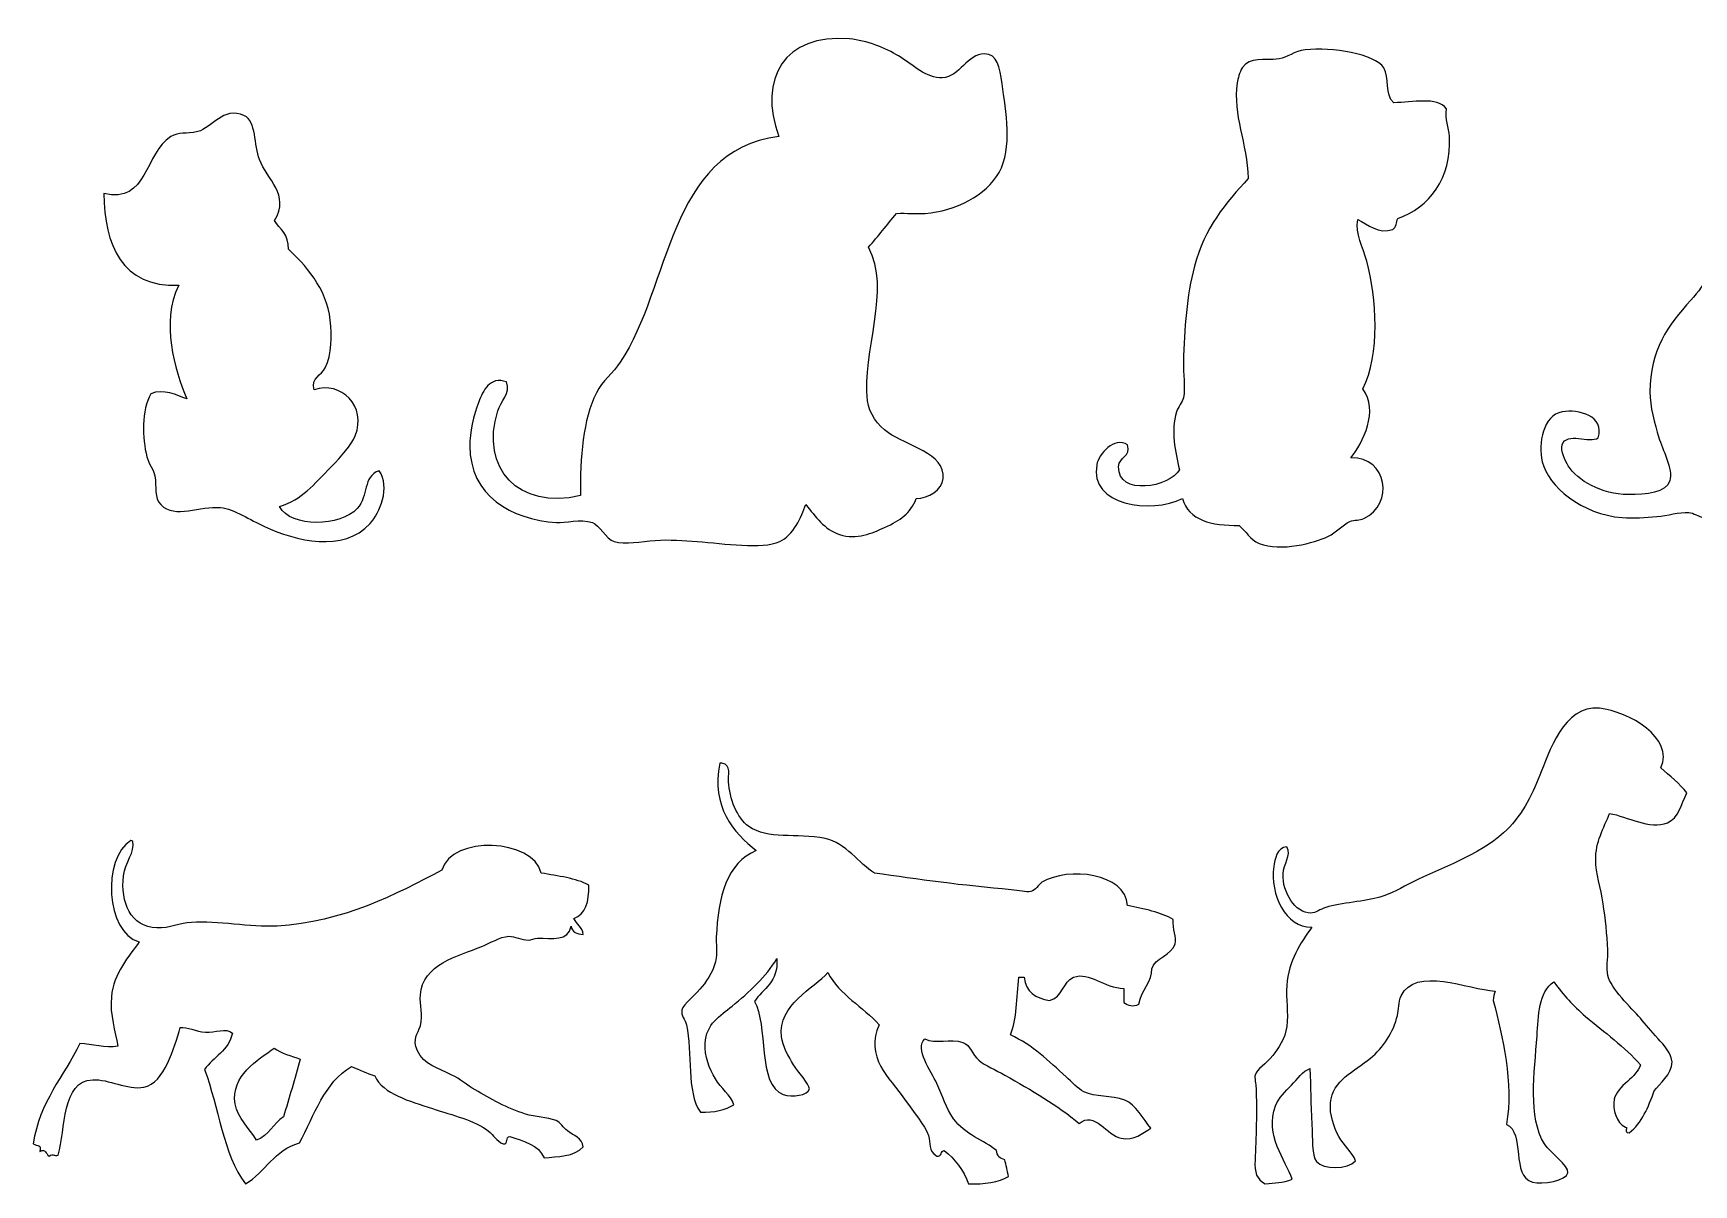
# Model space of a CAD drawing. Header units: centimetres. Extents: x -66 to 65, y -66 to 66.
# Drawn here: x 17.86 to 31.82, y 55.24 to 64.92 of the extents above; entities that cross this region are included whole.
import ezdxf

# ---------------------------------------------------------------- set-up
doc = ezdxf.new("R2010")
doc.units = ezdxf.units.CM
doc.header["$MEASUREMENT"] = 0
doc.layers.add('Layer 1', color=7, linetype='Continuous')

msp = doc.modelspace()

# ---------------------------------------------------------------- linework, layer by layer
at = {"layer": 'Layer 1'}
for points, knots in [([(25.1159, 63.40151), (25.03875, 63.30547), (24.96141, 63.20966), (24.88127, 63.11658), (24.88127, 63.11658), (25.07981, 62.76818), (24.82282, 62.23615), (24.87288, 61.82602), (24.87288, 61.82602), (24.88582, 61.72019), (24.96154, 61.62084), (25.04888, 61.55781), (25.04888, 61.55781), (25.19374, 61.45335), (25.52947, 61.38774), (25.50976, 61.17236), (25.50976, 61.17236), (25.50079, 61.0737), (25.38247, 61.00914), (25.28349, 61.00472), (25.28349, 61.00472), (25.22777, 60.87658), (25.15623, 60.82647), (25.01531, 60.7617), (25.01531, 60.7617), (24.91493, 60.71556), (24.78219, 60.65658), (24.63823, 60.70307), (24.63823, 60.70307), (24.50583, 60.7458), (24.44032, 60.8529), (24.35327, 60.95448), (24.35327, 60.95448), (24.31895, 60.85198), (24.24617, 60.69381), (24.13544, 60.64441), (24.13544, 60.64441), (23.9824, 60.57609), (23.67144, 60.62682), (23.43985, 60.64441), (23.43985, 60.64441), (23.3296, 60.65277), (23.20752, 60.66267), (23.08787, 60.65277), (23.08787, 60.65277), (22.96965, 60.64298), (22.83615, 60.61737), (22.74428, 60.64441), (22.74428, 60.64441), (22.67395, 60.6651), (22.6167, 60.78525), (22.55989, 60.80361), (22.55989, 60.80361), (22.45922, 60.83621), (22.33335, 60.79856), (22.25826, 60.80361), (22.25826, 60.80361), (21.87633, 60.82922), (21.53023, 61.02835), (21.52912, 61.4489), (21.52912, 61.4489), (21.52891, 61.55563), (21.55968, 61.70536), (21.60458, 61.81762), (21.60458, 61.81762), (21.64136, 61.90954), (21.69451, 62.03577), (21.83921, 61.98521), (21.83921, 61.98521), (21.87506, 61.8893), (21.78793, 61.82019), (21.7638, 61.74216), (21.7638, 61.74216), (21.61442, 61.26009), (21.93681, 60.90764), (22.45936, 61.02988), (22.45936, 61.02988), (22.4565, 61.35341), (22.48053, 61.66977), (22.59342, 61.89303), (22.59342, 61.89303), (22.64351, 61.99209), (22.7341, 62.06318), (22.79456, 62.15277), (22.79456, 62.15277), (23.21684, 62.77901), (23.19353, 63.93072), (24.12698, 64.04674), (24.12698, 64.04674), (23.95032, 64.53236), (24.17185, 64.916), (24.72198, 64.86801), (24.72198, 64.86801), (24.86557, 64.85547), (25.02808, 64.78998), (25.13264, 64.72556), (25.13264, 64.72556), (25.25123, 64.65246), (25.37132, 64.53466), (25.50139, 64.54117), (25.50139, 64.54117), (25.64813, 64.5485), (25.71631, 64.74511), (25.85337, 64.74231), (25.85337, 64.74231), (25.96828, 64.73998), (25.98415, 64.63328), (26.00418, 64.4909), (26.00418, 64.4909), (26.03683, 64.25875), (26.09514, 63.95411), (25.97907, 63.74509), (25.97907, 63.74509), (25.87485, 63.55734), (25.6099, 63.42087), (25.35894, 63.4015), (25.35894, 63.4015), (25.28011, 63.39545), (25.20764, 63.4059), (25.1159, 63.40151)], [0, 0, 0, 0, 0.03225806, 0.03225806, 0.03225806, 0.03225806, 0.06451613, 0.06451613, 0.06451613, 0.06451613, 0.09677419, 0.09677419, 0.09677419, 0.09677419, 0.12903226, 0.12903226, 0.12903226, 0.12903226, 0.16129032, 0.16129032, 0.16129032, 0.16129032, 0.19354839, 0.19354839, 0.19354839, 0.19354839, 0.22580645, 0.22580645, 0.22580645, 0.22580645, 0.25806452, 0.25806452, 0.25806452, 0.25806452, 0.29032258, 0.29032258, 0.29032258, 0.29032258, 0.32258065, 0.32258065, 0.32258065, 0.32258065, 0.35483871, 0.35483871, 0.35483871, 0.35483871, 0.38709677, 0.38709677, 0.38709677, 0.38709677, 0.41935484, 0.41935484, 0.41935484, 0.41935484, 0.4516129, 0.4516129, 0.4516129, 0.4516129, 0.48387097, 0.48387097, 0.48387097, 0.48387097, 0.51612903, 0.51612903, 0.51612903, 0.51612903, 0.5483871, 0.5483871, 0.5483871, 0.5483871, 0.58064516, 0.58064516, 0.58064516, 0.58064516, 0.61290323, 0.61290323, 0.61290323, 0.61290323, 0.64516129, 0.64516129, 0.64516129, 0.64516129, 0.67741935, 0.67741935, 0.67741935, 0.67741935, 0.70967742, 0.70967742, 0.70967742, 0.70967742, 0.74193548, 0.74193548, 0.74193548, 0.74193548, 0.77419355, 0.77419355, 0.77419355, 0.77419355, 0.80645161, 0.80645161, 0.80645161, 0.80645161, 0.83870968, 0.83870968, 0.83870968, 0.83870968, 0.87096774, 0.87096774, 0.87096774, 0.87096774, 0.90322581, 0.90322581, 0.90322581, 0.90322581, 0.93548387, 0.93548387, 0.93548387, 0.93548387, 1, 1, 1, 1]), ([(29.29762, 64.33171), (29.45693, 64.33242), (29.65666, 64.38664), (29.74175, 64.28141), (29.74175, 64.28141), (29.72204, 64.19232), (29.76345, 64.12697), (29.76689, 64.04678), (29.76689, 64.04678), (29.78202, 63.69734), (29.59827, 63.45051), (29.33109, 63.3596), (29.33109, 63.3596), (29.31709, 63.32893), (29.31987, 63.28149), (29.28921, 63.26745), (29.28921, 63.26745), (29.17446, 63.22353), (29.0758, 63.30801), (28.99592, 63.35122), (28.99592, 63.35122), (28.97219, 63.22983), (29.03936, 63.11828), (29.07135, 62.99924), (29.07135, 62.99924), (29.15324, 62.69415), (29.18504, 62.21568), (29.0378, 61.92657), (29.0378, 61.92657), (29.17517, 61.74462), (29.03769, 61.47172), (28.93723, 61.34832), (28.93723, 61.34832), (29.24531, 61.35438), (29.30243, 60.95764), (29.04621, 60.83714), (29.04621, 60.83714), (29.01171, 60.82095), (28.96625, 60.82783), (28.92887, 60.812), (28.92887, 60.812), (28.8641, 60.78454), (28.81468, 60.71892), (28.74448, 60.6863), (28.74448, 60.6863), (28.63037, 60.63333), (28.35123, 60.55517), (28.16626, 60.62764), (28.16626, 60.62764), (28.0885, 60.65809), (28.05357, 60.7331), (27.99865, 60.77851), (27.99865, 60.77851), (27.76182, 60.77631), (27.57331, 60.82246), (27.52094, 61.00476), (27.52094, 61.00476), (27.25858, 60.87548), (26.73341, 60.94467), (26.80029, 61.28972), (26.80029, 61.28972), (26.81788, 61.38058), (26.94414, 61.52777), (27.06008, 61.45731), (27.06008, 61.45731), (27.09051, 61.35272), (26.98811, 61.35881), (26.98462, 61.27297), (26.98462, 61.27297), (26.97449, 61.02431), (27.41557, 61.098), (27.49577, 61.24781), (27.49577, 61.24781), (27.45973, 61.39918), (27.42153, 61.57396), (27.47063, 61.73385), (27.47063, 61.73385), (27.48404, 61.77737), (27.52169, 61.81248), (27.52931, 61.85119), (27.52931, 61.85119), (27.54786, 61.94517), (27.52621, 62.05439), (27.52931, 62.15284), (27.52931, 62.15284), (27.53817, 62.43412), (27.55566, 62.71008), (27.62152, 62.95736), (27.62152, 62.95736), (27.7073, 63.27983), (27.8847, 63.49118), (28.07401, 63.69483), (28.07401, 63.69483), (28.06509, 63.99148), (27.9409, 64.22926), (27.98188, 64.49932), (27.98188, 64.49932), (27.9864, 64.52911), (28.00085, 64.59081), (28.02376, 64.625), (28.02376, 64.625), (28.09133, 64.72594), (28.20032, 64.68011), (28.33383, 64.70043), (28.33383, 64.70043), (28.39871, 64.71033), (28.46443, 64.76655), (28.55174, 64.77586), (28.55174, 64.77586), (28.78246, 64.80047), (29.13525, 64.74279), (29.21375, 64.62499), (29.21375, 64.62499), (29.26597, 64.54679), (29.21922, 64.39693), (29.29762, 64.33171)], [0, 0, 0, 0, 0.03333333, 0.03333333, 0.03333333, 0.03333333, 0.06666667, 0.06666667, 0.06666667, 0.06666667, 0.1, 0.1, 0.1, 0.1, 0.13333333, 0.13333333, 0.13333333, 0.13333333, 0.16666667, 0.16666667, 0.16666667, 0.16666667, 0.2, 0.2, 0.2, 0.2, 0.23333333, 0.23333333, 0.23333333, 0.23333333, 0.26666667, 0.26666667, 0.26666667, 0.26666667, 0.3, 0.3, 0.3, 0.3, 0.33333333, 0.33333333, 0.33333333, 0.33333333, 0.36666667, 0.36666667, 0.36666667, 0.36666667, 0.4, 0.4, 0.4, 0.4, 0.43333333, 0.43333333, 0.43333333, 0.43333333, 0.46666667, 0.46666667, 0.46666667, 0.46666667, 0.5, 0.5, 0.5, 0.5, 0.53333333, 0.53333333, 0.53333333, 0.53333333, 0.56666667, 0.56666667, 0.56666667, 0.56666667, 0.6, 0.6, 0.6, 0.6, 0.63333333, 0.63333333, 0.63333333, 0.63333333, 0.66666667, 0.66666667, 0.66666667, 0.66666667, 0.7, 0.7, 0.7, 0.7, 0.73333333, 0.73333333, 0.73333333, 0.73333333, 0.76666667, 0.76666667, 0.76666667, 0.76666667, 0.8, 0.8, 0.8, 0.8, 0.83333333, 0.83333333, 0.83333333, 0.83333333, 0.86666667, 0.86666667, 0.86666667, 0.86666667, 0.9, 0.9, 0.9, 0.9, 0.93333333, 0.93333333, 0.93333333, 0.93333333, 1, 1, 1, 1]), ([(33.60503, 61.53271), (33.71168, 61.4645), (33.92467, 61.47926), (34.07432, 61.39023), (34.07432, 61.39023), (34.19484, 61.31855), (34.38312, 60.97856), (34.09109, 60.9796), (34.09109, 60.9796), (34.04749, 60.9133), (34.01865, 60.83458), (33.94022, 60.78685), (33.94022, 60.78685), (33.90437, 60.76502), (33.84889, 60.76931), (33.79779, 60.74497), (33.79779, 60.74497), (33.73757, 60.71626), (33.71918, 60.66178), (33.67203, 60.65279), (33.67203, 60.65279), (33.54683, 60.62892), (33.41038, 60.67912), (33.32005, 60.71984), (33.32005, 60.71984), (33.22147, 60.76432), (33.09134, 60.852), (33.06872, 60.97961), (33.06872, 60.97961), (33.04276, 61.12587), (33.1101, 61.31621), (33.11055, 61.4992), (33.11055, 61.4992), (33.11089, 61.63525), (33.07872, 61.74457), (33.06031, 61.85956), (33.06031, 61.85956), (33.01205, 61.86699), (32.9418, 61.8285), (32.85915, 61.84279), (32.85915, 61.84279), (32.889, 61.53923), (32.76067, 61.39377), (32.60777, 61.27296), (32.60777, 61.27296), (32.80094, 61.26923), (33.00422, 61.22272), (32.98485, 61.02994), (32.98485, 61.02994), (32.97122, 60.89434), (32.67203, 60.71554), (32.52395, 60.71985), (32.52395, 60.71985), (32.43285, 60.7225), (32.35221, 60.81298), (32.27257, 60.82878), (32.27257, 60.82878), (32.16615, 60.84989), (32.02455, 60.82145), (31.90382, 60.84558), (31.90382, 60.84558), (31.859, 60.8545), (31.81913, 60.88458), (31.77812, 60.88746), (31.77812, 60.88746), (31.69647, 60.89318), (31.59746, 60.86105), (31.50994, 60.85394), (31.50994, 60.85394), (31.4131, 60.846), (31.31357, 60.83859), (31.2166, 60.84555), (31.2166, 60.84555), (30.88087, 60.86957), (30.59541, 61.10794), (30.5462, 61.31482), (30.5462, 61.31482), (30.50961, 61.46862), (30.55162, 61.70426), (30.71381, 61.73381), (30.71381, 61.73381), (30.84912, 61.75855), (31.07732, 61.69883), (31.01549, 61.51595), (31.01549, 61.51595), (30.94411, 61.46502), (30.75054, 61.56963), (30.71381, 61.45727), (30.71381, 61.45727), (30.69749, 61.40713), (30.7409, 61.31945), (30.76411, 61.2813), (30.76411, 61.2813), (30.84076, 61.15512), (31.04594, 61.04095), (31.2669, 61.03828), (31.2669, 61.03828), (31.42454, 61.03637), (31.58837, 61.05352), (31.61888, 61.1556), (31.61888, 61.1556), (31.64656, 61.24805), (31.55512, 61.42344), (31.52673, 61.51596), (31.52673, 61.51596), (31.49016, 61.63489), (31.45161, 61.7802), (31.4513, 61.90146), (31.4513, 61.90146), (31.45035, 62.2519), (31.60251, 62.45981), (31.79489, 62.6724), (31.79489, 62.6724), (31.91435, 62.80451), (32.02402, 62.9921), (32.16364, 63.14172), (32.16364, 63.14172), (32.20066, 63.18141), (32.28874, 63.23345), (32.30612, 63.27578), (32.30612, 63.27578), (32.34078, 63.36039), (32.33634, 63.64083), (32.33126, 63.76185), (32.33126, 63.76185), (32.32647, 63.87395), (32.31382, 64.01257), (32.38148, 64.04681), (32.38148, 64.04681), (32.43792, 64.07536), (32.49967, 64.03779), (32.56587, 64.03842), (32.56587, 64.03842), (32.91115, 64.04175), (32.86847, 64.45773), (33.2195, 64.49935), (33.2195, 64.49935), (33.5724, 64.54115), (33.85013, 64.36465), (34.00727, 64.17254), (34.00727, 64.17254), (34.09019, 64.07113), (34.18343, 63.88613), (34.15808, 63.69486), (34.15808, 63.69486), (34.12114, 63.41633), (33.78981, 63.30299), (33.75586, 62.97416), (33.75586, 62.97416), (33.73893, 62.80996), (33.75012, 62.6674), (33.7307, 62.53003), (33.7307, 62.53003), (33.71252, 62.40128), (33.66664, 62.28098), (33.64688, 62.14453), (33.64688, 62.14453), (33.61742, 61.9403), (33.6493, 61.76205), (33.60503, 61.53271)], [0, 0, 0, 0, 0.02439024, 0.02439024, 0.02439024, 0.02439024, 0.04878049, 0.04878049, 0.04878049, 0.04878049, 0.07317073, 0.07317073, 0.07317073, 0.07317073, 0.09756098, 0.09756098, 0.09756098, 0.09756098, 0.12195122, 0.12195122, 0.12195122, 0.12195122, 0.14634146, 0.14634146, 0.14634146, 0.14634146, 0.17073171, 0.17073171, 0.17073171, 0.17073171, 0.19512195, 0.19512195, 0.19512195, 0.19512195, 0.2195122, 0.2195122, 0.2195122, 0.2195122, 0.24390244, 0.24390244, 0.24390244, 0.24390244, 0.26829268, 0.26829268, 0.26829268, 0.26829268, 0.29268293, 0.29268293, 0.29268293, 0.29268293, 0.31707317, 0.31707317, 0.31707317, 0.31707317, 0.34146341, 0.34146341, 0.34146341, 0.34146341, 0.36585366, 0.36585366, 0.36585366, 0.36585366, 0.3902439, 0.3902439, 0.3902439, 0.3902439, 0.41463415, 0.41463415, 0.41463415, 0.41463415, 0.43902439, 0.43902439, 0.43902439, 0.43902439, 0.46341463, 0.46341463, 0.46341463, 0.46341463, 0.48780488, 0.48780488, 0.48780488, 0.48780488, 0.51219512, 0.51219512, 0.51219512, 0.51219512, 0.53658537, 0.53658537, 0.53658537, 0.53658537, 0.56097561, 0.56097561, 0.56097561, 0.56097561, 0.58536585, 0.58536585, 0.58536585, 0.58536585, 0.6097561, 0.6097561, 0.6097561, 0.6097561, 0.63414634, 0.63414634, 0.63414634, 0.63414634, 0.65853659, 0.65853659, 0.65853659, 0.65853659, 0.68292683, 0.68292683, 0.68292683, 0.68292683, 0.70731707, 0.70731707, 0.70731707, 0.70731707, 0.73170732, 0.73170732, 0.73170732, 0.73170732, 0.75609756, 0.75609756, 0.75609756, 0.75609756, 0.7804878, 0.7804878, 0.7804878, 0.7804878, 0.80487805, 0.80487805, 0.80487805, 0.80487805, 0.82926829, 0.82926829, 0.82926829, 0.82926829, 0.85365854, 0.85365854, 0.85365854, 0.85365854, 0.87804878, 0.87804878, 0.87804878, 0.87804878, 0.90243902, 0.90243902, 0.90243902, 0.90243902, 0.92682927, 0.92682927, 0.92682927, 0.92682927, 0.95121951, 0.95121951, 0.95121951, 0.95121951, 1, 1, 1, 1]), ([(19.88665, 63.34283), (19.93025, 63.26631), (20.01143, 63.22742), (20.00399, 63.09978), (20.00399, 63.09978), (20.13411, 62.98156), (20.33128, 62.769), (20.35597, 62.50478), (20.35597, 62.50478), (20.36798, 62.37587), (20.37137, 62.21919), (20.31409, 62.10253), (20.31409, 62.10253), (20.28377, 62.04088), (20.19005, 62.02318), (20.22188, 61.91817), (20.22188, 61.91817), (20.44058, 61.99807), (20.66839, 61.7804), (20.56547, 61.53267), (20.56547, 61.53267), (20.53126, 61.45036), (20.45141, 61.36135), (20.36433, 61.2729), (20.36433, 61.2729), (20.21344, 61.11955), (20.12345, 60.99861), (19.92856, 60.93767), (19.92856, 60.93767), (20.02751, 60.75505), (20.44447, 60.76908), (20.58216, 60.92092), (20.58216, 60.92092), (20.68241, 61.03141), (20.62494, 61.18664), (20.7666, 61.23937), (20.7666, 61.23937), (20.86407, 61.09737), (20.77345, 60.88597), (20.69114, 60.79519), (20.69114, 60.79519), (20.4668, 60.54786), (20.06876, 60.64827), (19.80285, 60.77005), (19.80285, 60.77005), (19.68495, 60.82403), (19.54525, 60.91803), (19.4341, 60.92925), (19.4341, 60.92925), (19.26368, 60.94647), (19.05162, 60.83146), (18.93126, 60.95441), (18.93126, 60.95441), (18.8725, 61.01442), (18.89808, 61.09641), (18.88099, 61.19746), (18.88099, 61.19746), (18.87303, 61.2445), (18.82963, 61.29448), (18.81397, 61.35666), (18.81397, 61.35666), (18.77494, 61.51157), (18.76809, 61.74867), (18.84752, 61.88461), (18.84752, 61.88461), (18.95015, 61.93358), (19.07003, 61.87135), (19.14917, 61.84273), (19.14917, 61.84273), (19.04905, 62.09176), (18.92721, 62.48223), (19.08215, 62.79809), (19.08215, 62.79809), (18.60214, 62.77907), (18.45644, 63.13882), (18.45361, 63.56906), (18.45361, 63.56906), (18.81829, 63.47841), (18.79783, 63.91447), (19.01514, 64.04674), (19.01514, 64.04674), (19.08851, 64.0914), (19.14055, 64.06314), (19.24141, 64.08865), (19.24141, 64.08865), (19.3646, 64.11982), (19.45033, 64.30325), (19.6353, 64.22271), (19.6353, 64.22271), (19.73243, 64.1804), (19.71621, 63.9726), (19.76098, 63.85401), (19.76098, 63.85401), (19.82506, 63.68417), (20.02238, 63.55904), (19.88665, 63.34283)], [0, 0, 0, 0, 0.04, 0.04, 0.04, 0.04, 0.08, 0.08, 0.08, 0.08, 0.12, 0.12, 0.12, 0.12, 0.16, 0.16, 0.16, 0.16, 0.2, 0.2, 0.2, 0.2, 0.24, 0.24, 0.24, 0.24, 0.28, 0.28, 0.28, 0.28, 0.32, 0.32, 0.32, 0.32, 0.36, 0.36, 0.36, 0.36, 0.4, 0.4, 0.4, 0.4, 0.44, 0.44, 0.44, 0.44, 0.48, 0.48, 0.48, 0.48, 0.52, 0.52, 0.52, 0.52, 0.56, 0.56, 0.56, 0.56, 0.6, 0.6, 0.6, 0.6, 0.64, 0.64, 0.64, 0.64, 0.68, 0.68, 0.68, 0.68, 0.72, 0.72, 0.72, 0.72, 0.76, 0.76, 0.76, 0.76, 0.8, 0.8, 0.8, 0.8, 0.84, 0.84, 0.84, 0.84, 0.88, 0.88, 0.88, 0.88, 0.92, 0.92, 0.92, 0.92, 1, 1, 1, 1]), ([(31.54303, 58.74223), (31.61682, 58.67262), (31.7007, 58.61303), (31.76208, 58.53099), (31.76208, 58.53099), (31.71067, 58.43251), (31.69615, 58.3211), (31.59775, 58.28061), (31.59775, 58.28061), (31.45125, 58.22031), (31.25797, 58.33376), (31.11266, 58.35887), (31.11266, 58.35887), (31.063, 58.23883), (30.99246, 58.11503), (30.99529, 57.96766), (30.99529, 57.96766), (30.99735, 57.85931), (31.03871, 57.72946), (31.05786, 57.59992), (31.05786, 57.59992), (31.0763, 57.47543), (31.09104, 57.34359), (31.09702, 57.20871), (31.09702, 57.20871), (31.0999, 57.14246), (31.08374, 57.05983), (31.09702, 56.99749), (31.09702, 56.99749), (31.12012, 56.8884), (31.29644, 56.72365), (31.37081, 56.63755), (31.37081, 56.63755), (31.41325, 56.58847), (31.46119, 56.52725), (31.51948, 56.46541), (31.51948, 56.46541), (31.56898, 56.41289), (31.63637, 56.33494), (31.63685, 56.2698), (31.63685, 56.2698), (31.63767, 56.16198), (31.52782, 56.08771), (31.48823, 56.02726), (31.48823, 56.02726), (31.43748, 55.89023), (31.38396, 55.75596), (31.27699, 55.67518), (31.27699, 55.67518), (31.22227, 55.67372), (31.27416, 55.72363), (31.24566, 55.72214), (31.24566, 55.72214), (31.16959, 55.75765), (31.13604, 55.86888), (31.15176, 55.95688), (31.15176, 55.95688), (31.17176, 56.06883), (31.35091, 56.14667), (31.37081, 56.24636), (31.37081, 56.24636), (31.2396, 56.39905), (31.06784, 56.51833), (30.90919, 56.65318), (30.90919, 56.65318), (30.8019, 56.74443), (30.72914, 56.82818), (30.64315, 56.94266), (30.64315, 56.94266), (30.5152, 56.86072), (30.51422, 56.6554), (30.50239, 56.48887), (30.50239, 56.48887), (30.48048, 56.18203), (30.42481, 55.80196), (30.56496, 55.58127), (30.56496, 55.58127), (30.61499, 55.50242), (30.76985, 55.40217), (30.76057, 55.3387), (30.76057, 55.3387), (30.75091, 55.27311), (30.54631, 55.23781), (30.46323, 55.26049), (30.46323, 55.26049), (30.28159, 55.31005), (30.40412, 55.67739), (30.24418, 55.74558), (30.24418, 55.74558), (30.30853, 56.0874), (30.21008, 56.48546), (30.13462, 56.78619), (30.13462, 56.78619), (30.13277, 56.81937), (30.14184, 56.84159), (30.15028, 56.86445), (30.15028, 56.86445), (29.92414, 56.88186), (29.47729, 57.07538), (29.36005, 56.82532), (29.36005, 56.82532), (29.33534, 56.77267), (29.33978, 56.70753), (29.32878, 56.66101), (29.32878, 56.66101), (29.29534, 56.5203), (29.20712, 56.38746), (29.10182, 56.3011), (29.10182, 56.3011), (28.96786, 56.19122), (28.78173, 56.11915), (28.7654, 55.92552), (28.7654, 55.92552), (28.75717, 55.8276), (28.79268, 55.72375), (28.83583, 55.64387), (28.83583, 55.64387), (28.87811, 55.56555), (28.94883, 55.51256), (28.97664, 55.44043), (28.97664, 55.44043), (28.91137, 55.36312), (28.7024, 55.36431), (28.64803, 55.43262), (28.64803, 55.43262), (28.60866, 55.4821), (28.61408, 55.62891), (28.6089, 55.74557), (28.6089, 55.74557), (28.60094, 55.9267), (28.59718, 56.05331), (28.59324, 56.21505), (28.59324, 56.21505), (28.53387, 56.1932), (28.48714, 56.12729), (28.43677, 56.07419), (28.43677, 56.07419), (28.38867, 56.02347), (28.32779, 55.96748), (28.30376, 55.90205), (28.30376, 55.90205), (28.2124, 55.65292), (28.38692, 55.44699), (28.44462, 55.28396), (28.44462, 55.28396), (28.36122, 55.24922), (28.29833, 55.25671), (28.21771, 55.24483), (28.21771, 55.24483), (28.14381, 55.28515), (28.12571, 55.33698), (28.13161, 55.44824), (28.13161, 55.44824), (28.14066, 55.61816), (28.14738, 55.87358), (28.13947, 56.05072), (28.13947, 56.05072), (28.13796, 56.08445), (28.12558, 56.13774), (28.13161, 56.16026), (28.13161, 56.16026), (28.14423, 56.20717), (28.22596, 56.25522), (28.28028, 56.32457), (28.28028, 56.32457), (28.3273, 56.3846), (28.38529, 56.46697), (28.39765, 56.56711), (28.39765, 56.56711), (28.41239, 56.68596), (28.3899, 56.8027), (28.39765, 56.91136), (28.39765, 56.91136), (28.41326, 57.12901), (28.51211, 57.26577), (28.60889, 57.40428), (28.60889, 57.40428), (28.38193, 57.40036), (28.25879, 57.6741), (28.28814, 57.91286), (28.28814, 57.91286), (28.29513, 57.9699), (28.31735, 58.07365), (28.39765, 58.07714), (28.39765, 58.07714), (28.44231, 58.00478), (28.36929, 57.93527), (28.36632, 57.85026), (28.36632, 57.85026), (28.36111, 57.69664), (28.46832, 57.52011), (28.60108, 57.52167), (28.60108, 57.52167), (28.63817, 57.52207), (28.6817, 57.55482), (28.72623, 57.56858), (28.72623, 57.56858), (28.85135, 57.60724), (29.06212, 57.61991), (29.18004, 57.65468), (29.18004, 57.65468), (29.27357, 57.68222), (29.36877, 57.73707), (29.45388, 57.77985), (29.45388, 57.77985), (29.69608, 57.90161), (30.0158, 58.00948), (30.22064, 58.19453), (30.22064, 58.19453), (30.36502, 58.32497), (30.45601, 58.50221), (30.52578, 58.67962), (30.52578, 58.67962), (30.59664, 58.85993), (30.72768, 59.27596), (31.02653, 59.24297), (31.02653, 59.24297), (31.2726, 59.21578), (31.66135, 58.99255), (31.54303, 58.74223)], [0, 0, 0, 0, 0.01785714, 0.01785714, 0.01785714, 0.01785714, 0.03571429, 0.03571429, 0.03571429, 0.03571429, 0.05357143, 0.05357143, 0.05357143, 0.05357143, 0.07142857, 0.07142857, 0.07142857, 0.07142857, 0.08928571, 0.08928571, 0.08928571, 0.08928571, 0.10714286, 0.10714286, 0.10714286, 0.10714286, 0.125, 0.125, 0.125, 0.125, 0.14285714, 0.14285714, 0.14285714, 0.14285714, 0.16071429, 0.16071429, 0.16071429, 0.16071429, 0.17857143, 0.17857143, 0.17857143, 0.17857143, 0.19642857, 0.19642857, 0.19642857, 0.19642857, 0.21428571, 0.21428571, 0.21428571, 0.21428571, 0.23214286, 0.23214286, 0.23214286, 0.23214286, 0.25, 0.25, 0.25, 0.25, 0.26785714, 0.26785714, 0.26785714, 0.26785714, 0.28571429, 0.28571429, 0.28571429, 0.28571429, 0.30357143, 0.30357143, 0.30357143, 0.30357143, 0.32142857, 0.32142857, 0.32142857, 0.32142857, 0.33928571, 0.33928571, 0.33928571, 0.33928571, 0.35714286, 0.35714286, 0.35714286, 0.35714286, 0.375, 0.375, 0.375, 0.375, 0.39285714, 0.39285714, 0.39285714, 0.39285714, 0.41071429, 0.41071429, 0.41071429, 0.41071429, 0.42857143, 0.42857143, 0.42857143, 0.42857143, 0.44642857, 0.44642857, 0.44642857, 0.44642857, 0.46428571, 0.46428571, 0.46428571, 0.46428571, 0.48214286, 0.48214286, 0.48214286, 0.48214286, 0.5, 0.5, 0.5, 0.5, 0.51785714, 0.51785714, 0.51785714, 0.51785714, 0.53571429, 0.53571429, 0.53571429, 0.53571429, 0.55357143, 0.55357143, 0.55357143, 0.55357143, 0.57142857, 0.57142857, 0.57142857, 0.57142857, 0.58928571, 0.58928571, 0.58928571, 0.58928571, 0.60714286, 0.60714286, 0.60714286, 0.60714286, 0.625, 0.625, 0.625, 0.625, 0.64285714, 0.64285714, 0.64285714, 0.64285714, 0.66071429, 0.66071429, 0.66071429, 0.66071429, 0.67857143, 0.67857143, 0.67857143, 0.67857143, 0.69642857, 0.69642857, 0.69642857, 0.69642857, 0.71428571, 0.71428571, 0.71428571, 0.71428571, 0.73214286, 0.73214286, 0.73214286, 0.73214286, 0.75, 0.75, 0.75, 0.75, 0.76785714, 0.76785714, 0.76785714, 0.76785714, 0.78571429, 0.78571429, 0.78571429, 0.78571429, 0.80357143, 0.80357143, 0.80357143, 0.80357143, 0.82142857, 0.82142857, 0.82142857, 0.82142857, 0.83928571, 0.83928571, 0.83928571, 0.83928571, 0.85714286, 0.85714286, 0.85714286, 0.85714286, 0.875, 0.875, 0.875, 0.875, 0.89285714, 0.89285714, 0.89285714, 0.89285714, 0.91071429, 0.91071429, 0.91071429, 0.91071429, 0.92857143, 0.92857143, 0.92857143, 0.92857143, 0.94642857, 0.94642857, 0.94642857, 0.94642857, 0.96428571, 0.96428571, 0.96428571, 0.96428571, 1, 1, 1, 1]), ([(23.64847, 58.78133), (23.7338, 58.76503), (23.69906, 58.67579), (23.70324, 58.62486), (23.70324, 58.62486), (23.71467, 58.48577), (23.77296, 58.32207), (23.87538, 58.24928), (23.87538, 58.24928), (24.03387, 58.13665), (24.27051, 58.19456), (24.51694, 58.14757), (24.51694, 58.14757), (24.68934, 58.11471), (24.80401, 57.93138), (24.9316, 57.85809), (24.9316, 57.85809), (25.29474, 57.80253), (25.67828, 57.75279), (26.08177, 57.71728), (26.08177, 57.71728), (26.14077, 57.71207), (26.2088, 57.69283), (26.24605, 57.70162), (26.24605, 57.70162), (26.28579, 57.71099), (26.31045, 57.76189), (26.33995, 57.77988), (26.33995, 57.77988), (26.56268, 57.91543), (27.04104, 57.85767), (27.0598, 57.58427), (27.0598, 57.58427), (27.1986, 57.55612), (27.33886, 57.52945), (27.44318, 57.46687), (27.44318, 57.46687), (27.43709, 57.38591), (27.47295, 57.31868), (27.45879, 57.26346), (27.45879, 57.26346), (27.43477, 57.16967), (27.28681, 57.144), (27.26318, 57.05219), (27.26318, 57.05219), (27.27289, 56.95586), (27.17388, 56.86952), (27.15362, 56.75488), (27.15362, 56.75488), (27.10618, 56.73295), (27.06266, 56.74297), (27.02847, 56.77054), (27.02847, 56.77054), (27.02847, 56.80965), (27.02847, 56.84878), (27.02847, 56.88788), (27.02847, 56.88788), (26.86284, 56.88944), (26.7378, 57.03335), (26.60596, 56.98175), (26.60596, 56.98175), (26.51254, 56.94521), (26.51894, 56.81406), (26.40255, 56.78614), (26.40255, 56.78614), (26.28679, 56.80604), (26.20276, 56.8576), (26.19131, 56.98175), (26.19131, 56.98175), (26.17565, 56.98175), (26.15998, 56.98175), (26.14435, 56.98175), (26.14435, 56.98175), (26.12943, 56.81152), (26.12781, 56.62795), (26.07397, 56.49666), (26.07397, 56.49666), (26.26524, 56.41178), (26.39308, 56.27838), (26.54339, 56.14458), (26.54339, 56.14458), (26.58829, 56.10457), (26.64322, 56.04422), (26.69201, 56.01941), (26.69201, 56.01941), (26.78972, 55.96972), (26.92098, 55.99401), (27.03634, 55.94898), (27.03634, 55.94898), (27.13019, 55.91234), (27.19009, 55.78957), (27.25539, 55.71424), (27.25539, 55.71424), (27.18774, 55.67066), (27.11365, 55.60759), (27.00501, 55.6282), (27.00501, 55.6282), (26.89111, 55.64976), (26.78191, 55.86177), (26.65293, 55.75335), (26.65293, 55.75335), (26.4732, 55.90554), (26.2496, 56.03354), (26.02698, 56.1602), (26.02698, 56.1602), (25.95536, 56.20095), (25.86037, 56.23995), (25.80793, 56.2854), (25.80793, 56.2854), (25.75372, 56.33234), (25.74075, 56.41137), (25.67492, 56.43404), (25.67492, 56.43404), (25.56887, 56.4705), (25.44418, 56.4174), (25.35417, 56.46534), (25.35417, 56.46534), (25.26657, 56.38409), (25.41024, 56.18769), (25.45582, 56.08979), (25.45582, 56.08979), (25.50662, 55.98083), (25.5321, 55.88553), (25.59668, 55.79248), (25.59668, 55.79248), (25.68582, 55.66402), (25.85899, 55.6056), (25.95662, 55.52647), (25.95662, 55.52647), (25.96215, 55.48244), (25.98557, 55.45628), (26.027, 55.44821), (26.027, 55.44821), (26.03827, 55.40212), (26.04954, 55.35595), (26.05833, 55.3074), (26.05833, 55.3074), (25.97522, 55.25747), (25.85793, 55.24173), (25.72186, 55.2448), (25.72186, 55.2448), (25.67913, 55.36376), (25.60806, 55.4544), (25.51845, 55.52648), (25.51845, 55.52648), (25.48506, 55.52336), (25.50149, 55.47039), (25.45582, 55.47952), (25.45582, 55.47952), (25.37557, 55.52601), (25.40909, 55.58601), (25.38544, 55.65166), (25.38544, 55.65166), (25.35319, 55.74104), (25.25847, 55.85068), (25.18978, 55.94897), (25.18978, 55.94897), (25.12099, 56.04758), (25.03196, 56.14243), (24.98637, 56.23065), (24.98637, 56.23065), (24.92933, 56.34109), (24.90932, 56.4538), (24.97071, 56.58273), (24.97071, 56.58273), (24.8344, 56.73587), (24.63879, 56.82977), (24.54039, 57.02091), (24.54039, 57.02091), (24.42194, 56.88888), (24.11949, 56.75275), (24.14915, 56.48105), (24.14915, 56.48105), (24.15733, 56.40705), (24.20921, 56.31315), (24.25091, 56.24631), (24.25091, 56.24631), (24.28155, 56.19726), (24.38955, 56.0779), (24.38392, 56.04287), (24.38392, 56.04287), (24.37529, 55.98903), (24.23684, 55.97088), (24.16487, 55.99593), (24.16487, 55.99593), (23.94437, 56.07261), (24.03779, 56.58775), (23.9223, 56.77833), (23.9223, 56.77833), (23.99511, 56.88813), (24.12632, 56.93943), (24.1101, 57.13824), (24.1101, 57.13824), (24.0234, 56.98682), (23.87653, 56.85598), (23.73452, 56.73925), (23.73452, 56.73925), (23.63557, 56.65786), (23.51473, 56.58939), (23.50761, 56.42625), (23.50761, 56.42625), (23.5029, 56.31716), (23.54306, 56.21456), (23.59371, 56.12894), (23.59371, 56.12894), (23.64157, 56.04808), (23.72217, 55.99302), (23.75018, 55.90986), (23.75018, 55.90986), (23.67932, 55.86597), (23.58524, 55.8453), (23.46853, 55.84729), (23.46853, 55.84729), (23.34648, 56.02255), (23.40434, 56.34391), (23.35111, 56.58273), (23.35111, 56.58273), (23.34156, 56.62567), (23.30264, 56.66084), (23.31198, 56.7079), (23.31198, 56.7079), (23.32148, 56.75563), (23.43946, 56.84554), (23.48412, 56.90351), (23.48412, 56.90351), (23.5309, 56.96418), (23.58985, 57.05194), (23.60149, 57.14608), (23.60149, 57.14608), (23.60877, 57.20508), (23.59916, 57.26459), (23.60149, 57.31822), (23.60149, 57.31822), (23.61647, 57.65858), (23.69068, 57.94774), (23.93796, 58.04588), (23.93796, 58.04588), (23.74775, 58.19434), (23.55479, 58.41598), (23.63282, 58.78132), (23.63282, 58.78132), (23.63802, 58.78133), (23.64323, 58.78133), (23.64847, 58.78133)], [0, 0, 0, 0, 0.01612903, 0.01612903, 0.01612903, 0.01612903, 0.03225806, 0.03225806, 0.03225806, 0.03225806, 0.0483871, 0.0483871, 0.0483871, 0.0483871, 0.06451613, 0.06451613, 0.06451613, 0.06451613, 0.08064516, 0.08064516, 0.08064516, 0.08064516, 0.09677419, 0.09677419, 0.09677419, 0.09677419, 0.11290323, 0.11290323, 0.11290323, 0.11290323, 0.12903226, 0.12903226, 0.12903226, 0.12903226, 0.14516129, 0.14516129, 0.14516129, 0.14516129, 0.16129032, 0.16129032, 0.16129032, 0.16129032, 0.17741935, 0.17741935, 0.17741935, 0.17741935, 0.19354839, 0.19354839, 0.19354839, 0.19354839, 0.20967742, 0.20967742, 0.20967742, 0.20967742, 0.22580645, 0.22580645, 0.22580645, 0.22580645, 0.24193548, 0.24193548, 0.24193548, 0.24193548, 0.25806452, 0.25806452, 0.25806452, 0.25806452, 0.27419355, 0.27419355, 0.27419355, 0.27419355, 0.29032258, 0.29032258, 0.29032258, 0.29032258, 0.30645161, 0.30645161, 0.30645161, 0.30645161, 0.32258065, 0.32258065, 0.32258065, 0.32258065, 0.33870968, 0.33870968, 0.33870968, 0.33870968, 0.35483871, 0.35483871, 0.35483871, 0.35483871, 0.37096774, 0.37096774, 0.37096774, 0.37096774, 0.38709677, 0.38709677, 0.38709677, 0.38709677, 0.40322581, 0.40322581, 0.40322581, 0.40322581, 0.41935484, 0.41935484, 0.41935484, 0.41935484, 0.43548387, 0.43548387, 0.43548387, 0.43548387, 0.4516129, 0.4516129, 0.4516129, 0.4516129, 0.46774194, 0.46774194, 0.46774194, 0.46774194, 0.48387097, 0.48387097, 0.48387097, 0.48387097, 0.5, 0.5, 0.5, 0.5, 0.51612903, 0.51612903, 0.51612903, 0.51612903, 0.53225806, 0.53225806, 0.53225806, 0.53225806, 0.5483871, 0.5483871, 0.5483871, 0.5483871, 0.56451613, 0.56451613, 0.56451613, 0.56451613, 0.58064516, 0.58064516, 0.58064516, 0.58064516, 0.59677419, 0.59677419, 0.59677419, 0.59677419, 0.61290323, 0.61290323, 0.61290323, 0.61290323, 0.62903226, 0.62903226, 0.62903226, 0.62903226, 0.64516129, 0.64516129, 0.64516129, 0.64516129, 0.66129032, 0.66129032, 0.66129032, 0.66129032, 0.67741935, 0.67741935, 0.67741935, 0.67741935, 0.69354839, 0.69354839, 0.69354839, 0.69354839, 0.70967742, 0.70967742, 0.70967742, 0.70967742, 0.72580645, 0.72580645, 0.72580645, 0.72580645, 0.74193548, 0.74193548, 0.74193548, 0.74193548, 0.75806452, 0.75806452, 0.75806452, 0.75806452, 0.77419355, 0.77419355, 0.77419355, 0.77419355, 0.79032258, 0.79032258, 0.79032258, 0.79032258, 0.80645161, 0.80645161, 0.80645161, 0.80645161, 0.82258065, 0.82258065, 0.82258065, 0.82258065, 0.83870968, 0.83870968, 0.83870968, 0.83870968, 0.85483871, 0.85483871, 0.85483871, 0.85483871, 0.87096774, 0.87096774, 0.87096774, 0.87096774, 0.88709677, 0.88709677, 0.88709677, 0.88709677, 0.90322581, 0.90322581, 0.90322581, 0.90322581, 0.91935484, 0.91935484, 0.91935484, 0.91935484, 0.93548387, 0.93548387, 0.93548387, 0.93548387, 0.9516129, 0.9516129, 0.9516129, 0.9516129, 0.96774194, 0.96774194, 0.96774194, 0.96774194, 1, 1, 1, 1]), ([(18.69579, 58.12411), (18.71738, 58.03526), (18.62991, 57.94491), (18.61755, 57.83463), (18.61755, 57.83463), (18.59278, 57.61341), (18.67351, 57.40503), (18.89923, 57.39645), (18.89923, 57.39645), (19.0048, 57.39248), (19.09354, 57.43669), (19.18871, 57.44341), (19.18871, 57.44341), (19.40948, 57.45897), (19.68004, 57.39944), (19.90846, 57.41211), (19.90846, 57.41211), (20.46115, 57.44275), (20.91652, 57.68151), (21.2934, 57.88153), (21.2934, 57.88153), (21.37669, 58.17736), (22.06318, 58.14625), (22.13057, 57.85806), (22.13057, 57.85806), (22.27019, 57.83075), (22.42204, 57.81567), (22.52961, 57.75635), (22.52961, 57.75635), (22.53525, 57.61512), (22.49974, 57.515), (22.40441, 57.47467), (22.40441, 57.47467), (22.42854, 57.42837), (22.47577, 57.40519), (22.4827, 57.34166), (22.4827, 57.34166), (22.42812, 57.34452), (22.38835, 57.36203), (22.38094, 57.41209), (22.38094, 57.41209), (22.35713, 57.28199), (22.22187, 57.31004), (22.09929, 57.31038), (22.09929, 57.31038), (22.07206, 57.31043), (22.04616, 57.29443), (22.02105, 57.29472), (22.02105, 57.29472), (21.96633, 57.29538), (21.90932, 57.32859), (21.85672, 57.32605), (21.85672, 57.32605), (21.78153, 57.3224), (21.70003, 57.26755), (21.62981, 57.23998), (21.62981, 57.23998), (21.42915, 57.16124), (21.13067, 57.09136), (21.11345, 56.83316), (21.11345, 56.83316), (21.10755, 56.74569), (21.14158, 56.66843), (21.11345, 56.57495), (21.11345, 56.57495), (21.0922, 56.50439), (21.04363, 56.46557), (21.08993, 56.36368), (21.08993, 56.36368), (21.14393, 56.24491), (21.25664, 56.22128), (21.37941, 56.16027), (21.37941, 56.16027), (21.44392, 56.12823), (21.50694, 56.07526), (21.57507, 56.0351), (21.57507, 56.0351), (21.70014, 55.96131), (21.84368, 55.88069), (21.99753, 55.83166), (21.99753, 55.83166), (22.08032, 55.80528), (22.17758, 55.80848), (22.25571, 55.77689), (22.25571, 55.77689), (22.29265, 55.76197), (22.31469, 55.71694), (22.34966, 55.69085), (22.34966, 55.69085), (22.40094, 55.65259), (22.47587, 55.63203), (22.48267, 55.55784), (22.48267, 55.55784), (22.41002, 55.47235), (22.2633, 55.475), (22.154, 55.46394), (22.154, 55.46394), (22.10775, 55.57414), (21.98099, 55.6039), (21.86452, 55.64388), (21.86452, 55.64388), (21.8302, 55.63906), (21.85351, 55.57662), (21.80975, 55.58128), (21.80975, 55.58128), (21.75064, 55.60626), (21.73265, 55.65396), (21.6846, 55.69084), (21.6846, 55.69084), (21.56993, 55.77879), (21.38663, 55.82184), (21.21512, 55.87861), (21.21512, 55.87861), (21.02253, 55.94235), (20.7997, 56), (20.73009, 56.15248), (20.73009, 56.15248), (20.66125, 56.17492), (20.60105, 56.20601), (20.53448, 56.23069), (20.53448, 56.23069), (20.30612, 56.09911), (20.22246, 55.82286), (20.0963, 55.5891), (20.0963, 55.5891), (19.88746, 55.5319), (19.81002, 55.34333), (19.64249, 55.24482), (19.64249, 55.24482), (19.45506, 55.49297), (19.41916, 55.89257), (19.29821, 56.20719), (19.29821, 56.20719), (19.37314, 56.31223), (19.50234, 56.363), (19.53292, 56.51231), (19.53292, 56.51231), (19.47789, 56.56091), (19.38806, 56.5149), (19.30607, 56.52014), (19.30607, 56.52014), (19.22587, 56.5253), (19.15356, 56.56721), (19.09483, 56.55927), (19.09483, 56.55927), (19.04559, 56.39126), (18.96063, 56.0903), (18.78969, 56.05852), (18.78969, 56.05852), (18.64758, 56.03211), (18.49256, 56.12694), (18.35932, 56.12112), (18.35932, 56.12112), (18.09587, 56.10966), (18.13064, 55.7058), (18.06984, 55.48739), (18.06984, 55.48739), (18.03211, 55.47411), (18.02939, 55.50305), (17.99166, 55.47956), (17.99166, 55.47956), (17.96375, 55.49739), (17.96586, 55.54584), (17.91337, 55.51869), (17.91337, 55.51869), (17.93327, 55.57909), (17.89316, 55.56203), (17.85865, 55.58129), (17.85865, 55.58129), (17.91194, 55.94007), (18.11728, 56.14673), (18.24984, 56.42629), (18.24984, 56.42629), (18.35411, 56.41751), (18.46421, 56.3848), (18.57065, 56.40282), (18.57065, 56.40282), (18.54935, 56.52712), (18.50173, 56.66597), (18.51583, 56.81748), (18.51583, 56.81748), (18.53448, 57.01748), (18.66548, 57.15937), (18.75059, 57.2791), (18.75059, 57.2791), (18.46317, 57.35705), (18.43857, 57.98091), (18.68016, 58.13193), (18.68016, 58.13193), (18.6865, 58.13046), (18.68793, 58.12408), (18.69579, 58.12411)], [0, 0, 0, 0, 0.02040816, 0.02040816, 0.02040816, 0.02040816, 0.04081633, 0.04081633, 0.04081633, 0.04081633, 0.06122449, 0.06122449, 0.06122449, 0.06122449, 0.08163265, 0.08163265, 0.08163265, 0.08163265, 0.10204082, 0.10204082, 0.10204082, 0.10204082, 0.12244898, 0.12244898, 0.12244898, 0.12244898, 0.14285714, 0.14285714, 0.14285714, 0.14285714, 0.16326531, 0.16326531, 0.16326531, 0.16326531, 0.18367347, 0.18367347, 0.18367347, 0.18367347, 0.20408163, 0.20408163, 0.20408163, 0.20408163, 0.2244898, 0.2244898, 0.2244898, 0.2244898, 0.24489796, 0.24489796, 0.24489796, 0.24489796, 0.26530612, 0.26530612, 0.26530612, 0.26530612, 0.28571429, 0.28571429, 0.28571429, 0.28571429, 0.30612245, 0.30612245, 0.30612245, 0.30612245, 0.32653061, 0.32653061, 0.32653061, 0.32653061, 0.34693878, 0.34693878, 0.34693878, 0.34693878, 0.36734694, 0.36734694, 0.36734694, 0.36734694, 0.3877551, 0.3877551, 0.3877551, 0.3877551, 0.40816327, 0.40816327, 0.40816327, 0.40816327, 0.42857143, 0.42857143, 0.42857143, 0.42857143, 0.44897959, 0.44897959, 0.44897959, 0.44897959, 0.46938776, 0.46938776, 0.46938776, 0.46938776, 0.48979592, 0.48979592, 0.48979592, 0.48979592, 0.51020408, 0.51020408, 0.51020408, 0.51020408, 0.53061224, 0.53061224, 0.53061224, 0.53061224, 0.55102041, 0.55102041, 0.55102041, 0.55102041, 0.57142857, 0.57142857, 0.57142857, 0.57142857, 0.59183673, 0.59183673, 0.59183673, 0.59183673, 0.6122449, 0.6122449, 0.6122449, 0.6122449, 0.63265306, 0.63265306, 0.63265306, 0.63265306, 0.65306122, 0.65306122, 0.65306122, 0.65306122, 0.67346939, 0.67346939, 0.67346939, 0.67346939, 0.69387755, 0.69387755, 0.69387755, 0.69387755, 0.71428571, 0.71428571, 0.71428571, 0.71428571, 0.73469388, 0.73469388, 0.73469388, 0.73469388, 0.75510204, 0.75510204, 0.75510204, 0.75510204, 0.7755102, 0.7755102, 0.7755102, 0.7755102, 0.79591837, 0.79591837, 0.79591837, 0.79591837, 0.81632653, 0.81632653, 0.81632653, 0.81632653, 0.83673469, 0.83673469, 0.83673469, 0.83673469, 0.85714286, 0.85714286, 0.85714286, 0.85714286, 0.87755102, 0.87755102, 0.87755102, 0.87755102, 0.89795918, 0.89795918, 0.89795918, 0.89795918, 0.91836735, 0.91836735, 0.91836735, 0.91836735, 0.93877551, 0.93877551, 0.93877551, 0.93877551, 0.95918367, 0.95918367, 0.95918367, 0.95918367, 1, 1, 1, 1]), ([(19.88504, 56.38714), (19.74804, 56.28665), (19.51835, 56.15415), (19.55648, 55.91769), (19.55648, 55.91769), (19.57561, 55.799), (19.6775, 55.71084), (19.73642, 55.61255), (19.73642, 55.61255), (19.8417, 55.64808), (19.87538, 55.75532), (19.96333, 55.80816), (19.96333, 55.80816), (20.0099, 55.97022), (20.05945, 56.12931), (20.10414, 56.29325), (20.10414, 56.29325), (20.02889, 56.32237), (19.94343, 56.34118), (19.88504, 56.38714)], [0, 0, 0, 0, 0.16666667, 0.16666667, 0.16666667, 0.16666667, 0.33333333, 0.33333333, 0.33333333, 0.33333333, 0.5, 0.5, 0.5, 0.5, 0.66666667, 0.66666667, 0.66666667, 0.66666667, 1, 1, 1, 1])]:
    msp.add_open_spline(points, degree=3, knots=knots, dxfattribs=at)

doc.saveas('drawing.dxf')
